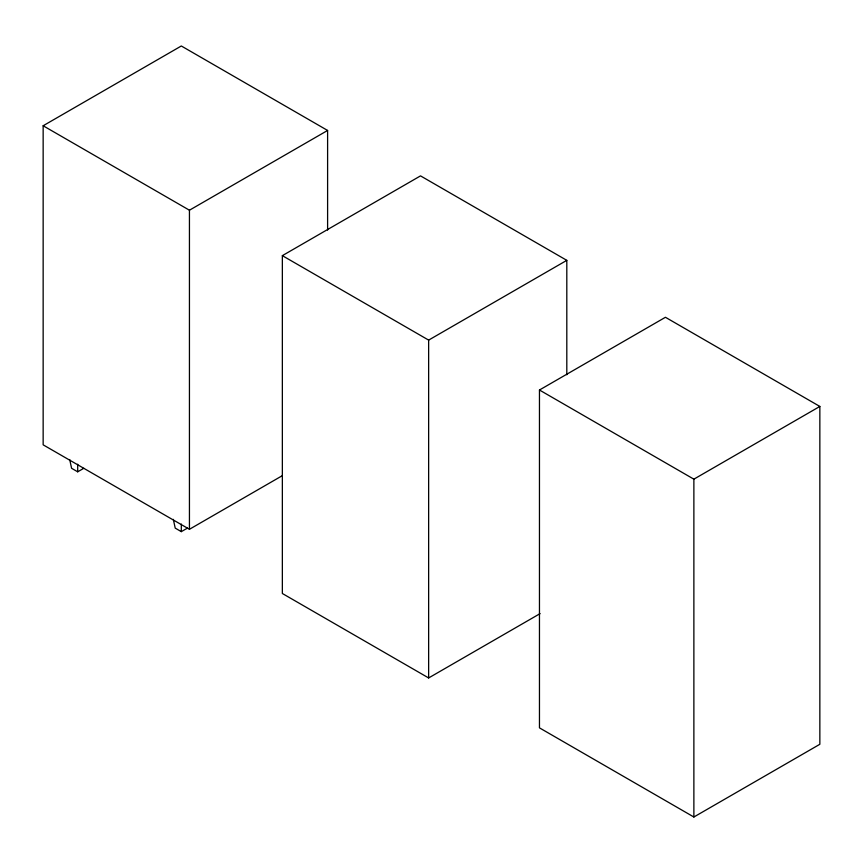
<?xml version="1.0" encoding="UTF-8"?>
<svg xmlns="http://www.w3.org/2000/svg" width="863" height="863" viewBox="0 0 863 863"><rect width="100%" height="100%" fill="white"/><g stroke="black" fill="none" stroke-linecap="round" stroke-linejoin="round"><path stroke-width="1.29" d="M282.32 475.664L189.439 529.289L43.15 444.833L43.15 125.761L181.316 45.987L327.606 130.453L327.606 230.076M43.15 125.761L189.439 210.216L327.606 130.453M540.098 613.604L428.641 677.951L282.352 593.496L282.352 255.653L420.518 175.879L566.808 260.346L566.808 374.747M69.698 459.537L71.597 468.296L77.692 471.813L83.787 468.296M282.352 255.653L428.641 340.108L566.808 260.346M173.323 519.364L175.221 528.124L181.316 531.64L187.411 528.124M539.461 390.011L665.438 317.282L819.85 406.441L819.85 744.284L693.874 817.013L539.461 727.854L539.461 390.011L693.874 479.17L819.85 406.441M693.874 479.17L693.874 817.013M428.641 340.108L428.641 677.951M189.439 210.216L189.439 529.289M181.316 524.057L181.316 531.64M77.692 464.229L77.692 471.813"/></g></svg>
